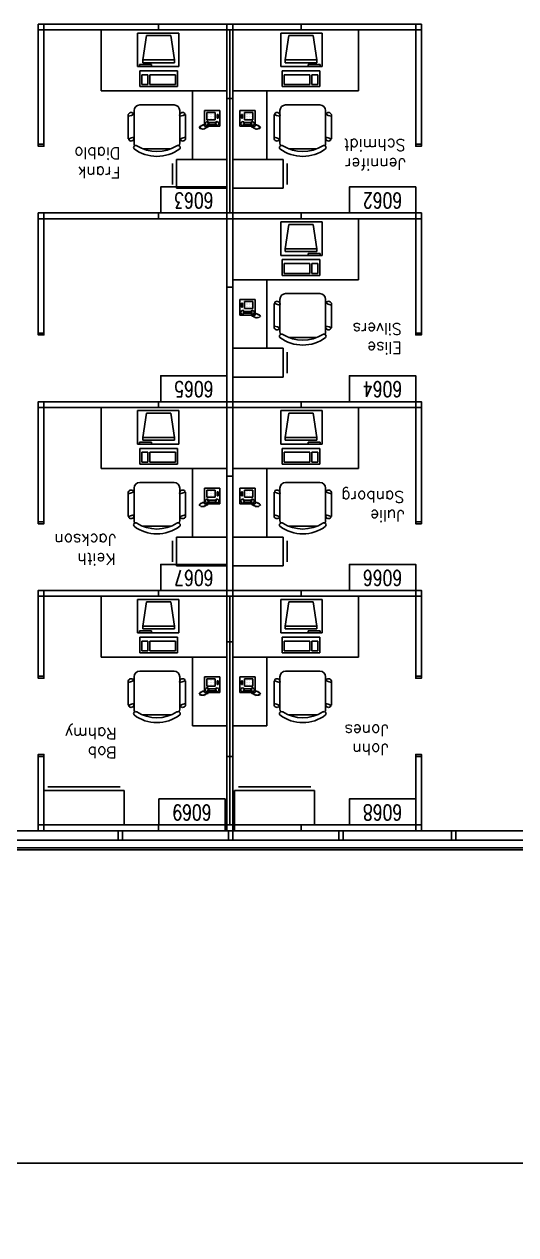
# Model space of a CAD drawing. Header units: millimetres. Extents: x 489553472 to 489553809, y 110504095 to 110504426.
# Drawn here: x 489553609.2 to 489553635, y 110504095.3 to 110504158.8 of the extents above; entities that cross this region are included whole.
import ezdxf
from ezdxf.enums import TextEntityAlignment as Align

# ---------------------------------------------------------------- set-up
doc = ezdxf.new("R2010")
doc.units = ezdxf.units.MM
for name, color, linetype in [('CHAIRS', 4, 'Continuous'), ('CPU', 6, 'Continuous'), ('DIM', 3, 'Continuous'), ('E-B-FURR', 6, 'Continuous'), ('E-B-GLAZ', 72, 'Continuous'), ('E-B-MULL', 8, 'Continuous'), ('EMPLOYEE', 1, 'Continuous'), ('FURNITURE', 3, 'Continuous'), ('PANELS_201', 6, 'Continuous'), ('PHONES', 4, 'Continuous'), ('RMNUM', 40, 'Continuous')]:
    doc.layers.add(name, color=color, linetype=linetype)
doc.styles.add('ARCHITXT', font='simplex.shx')
doc.styles.add('ROMANS', font='romans', dxfattribs={"width": 0.75, "height": 8})
doc.styles.get("Standard").update_dxf_attribs({"font": 'arial.ttf'})
doc.dimstyles.new('ISO-25', dxfattribs={"dimscale": 3, "dimtxt": 2.5, "dimasz": 2.5, "dimexe": 1.25, "dimexo": 0.625, "dimtad": 1, "dimdsep": 46, "dimtxsty": 'Standard', "dimcen": 2.5, "dimadec": 0, "dimazin": 0, "dimtfac": 1, "dimtmove": 0, "dimatfit": 3, "dimfxl": 0, "dimarcsym": 0})

# ---------------------------------------------------------------- blocks, each defined once
blk = doc.blocks.new('RMNUM')
at = {"layer": 'RMNUM'}
blk.add_lwpolyline([(-16.33354, 6.674702), (18.388073, 6.674702), (18.388073, -6.982766), (-16.33354, -6.982766), (-16.33354, 6.674702)], dxfattribs=at)
at = {"layer": 'RMNUM', "style": 'ROMANS', "width": 0.75}
blk.add_attdef('NUMBER', text='', height=8, dxfattribs=at).set_placement((1.027267, 0.114097), align=Align.MIDDLE_CENTER)
blk = doc.blocks.new('DESK2')
for p, q in [((33, 0), (-33, 0)), ((-33, 0), (-33, -68)), ((33, -32), (33, 0)), ((-33, -32), (33, -32)), ((-15, -68), (-15, -32)), ((-33, -68), (-15, -68))]:
    blk.add_line(p, q)
blk = doc.blocks.new('RECTANG')
for p, q in [((1, 1), (0, 1)), ((0, 1), (0, 0)), ((1, 0), (1, 1)), ((0, 0), (1, 0))]:
    blk.add_line(p, q)
blk = doc.blocks.new('IBMAT', base_point=(61, 306))
for p, q in [((75, 307), (75, 306)), ((81, 307), (75, 307)), ((81, 306), (81, 307))]:
    blk.add_line(p, q)
at = {"xscale": 21, "yscale": 17, "zscale": 21}
blk.add_blockref('RECTANG', (61, 306), dxfattribs=at)
blk = doc.blocks.new('KEYBOARD', base_point=(60, 294))
for p, xscale, yscale, zscale in [((60, 294), 19, 8, 19), ((61, 295), 13, 5, 13), ((75, 295), 3, 5, 3)]:
    blk.add_blockref('RECTANG', p, dxfattribs=dict(xscale=xscale, yscale=yscale, zscale=zscale))
blk = doc.blocks.new('COMPUTER')
for p, q in [((-6.64, 16.23), (-8.5, 3.5)), ((6.08, 16.23), (-6.64, 16.23)), ((8, 3.5), (6.08, 16.23)), ((-8.5, 3.5), (-8.5, 2.04)), ((8, 3.5), (-8.5, 3.5)), ((-8.5, 2.04), (8, 2.04)), ((8, 2.04), (8, 3.5))]:
    blk.add_line(p, q)
at = {"xscale": 1.033846153846154, "yscale": 1.033846153846154, "zscale": 1.033846153846154}
for name, p in [('IBMAT', (-10.86, 0)), ('KEYBOARD', (-10.05, -10.5))]:
    blk.add_blockref(name, p, dxfattribs=at)
blk = doc.blocks.new('CHAIR7')
for p, q in [((5.12, 15.04), (17.88, 15.04)), ((0, 9), (0, -9)), ((20, 12), (3, 12)), ((23, -7.44), (23, 7.44)), ((3, -12), (20, -12)), ((5.12, -15), (17.88, -15))]:
    blk.add_line(p, q)
for centre, radius, start, end in [((5.56, 13.54), 1.56, 73.7398, 286.2602), ((17.44, 13.54), 1.56, 253.7398, 106.2602), ((3, 9), 3, 90, 180), ((20, 9), 3, 62.41556, 90), ((22.34, 11.12), 1.1, 53.30994, 212.02741), ((4.82, 0), 19.64, 327.57575, 32.42425), ((7, 0), 20, 323.1301, 36.8699), ((3, -9), 3, 180, 270), ((5.56, -13.5), 1.56, 73.7398, 286.2602), ((17.44, -13.5), 1.56, 253.7398, 106.2602), ((20, -9), 3, 270, 297.58444), ((22.34, -11.12), 1.1, 147.97259, 306.69006)]:
    blk.add_arc(centre, radius, start, end)
blk = doc.blocks.new('FNPHONE')
for p, q in [((-7.29, 6.54), (-7.29, 1.54)), ((-6.29, 6.54), (-6.29, 1.54)), ((-9.1, 0.22), (-9.7, 0.02)), ((-8.9, 0.62), (-9.5, 0.42)), ((-8.7, 1.02), (-9.3, 0.82)), ((-8.5, 1.42), (-9.1, 1.22)), ((-8.3, 1.82), (-8.9, 1.62)), ((-7.14, 0.56), (-7.5, -0.58)), ((-3.87, 4.85), (-3.87, 4.85)), ((-3.87, 3.91), (-3.87, 3.91)), ((-3.87, 2.97), (-3.87, 2.97)), ((-3.87, 2.03), (-3.87, 2.03)), ((-2.94, 4.85), (-2.94, 4.85)), ((-2.94, 3.91), (-2.94, 3.91)), ((-2.94, 2.97), (-2.94, 2.97)), ((-2.94, 2.03), (-2.94, 2.03)), ((-2, 4.85), (-2, 4.85)), ((-2, 3.91), (-2, 3.91)), ((-2, 2.97), (-2, 2.97)), ((-2, 2.03), (-2, 2.03)), ((-9.3, -0.18), (-9.9, -0.38)), ((-9.3, -0.58), (-9.9, -0.78)), ((-9.3, -0.98), (-9.9, -1.18)), ((-9.3, -1.38), (-9.9, -1.58)), ((-9.1, -1.78), (-9.7, -1.98)), ((-8.9, -2.18), (-9.5, -2.38)), ((-8.43, -2.46), (-9.03, -2.66)), ((-7.9, -1.98), (-8.5, -2.18)), ((-7.7, -1.58), (-8.3, -1.78)), ((-7.5, -1.18), (-8.1, -1.38)), ((-7.3, -0.78), (-7.9, -0.98))]:
    blk.add_line(p, q)
for centre, start, end in [((-6.79, 6.54), 298.49146, 241.50854), ((-6.79, 1.54), 118.49146, 61.50854)]:
    blk.add_arc(centre, 1.05, start, end)
for p, xscale, yscale, zscale in [((-8.21, 0), 8.20528234483245, 8.104073169521023, 8.20528234483245), ((-4.03, 6.72), 2.03125, 0.46875, 2.03125), ((-4.81, 1.25), 3.75, 4.375, 3.75)]:
    blk.add_blockref('RECTANG', p, dxfattribs=dict(xscale=xscale, yscale=yscale, zscale=zscale))
blk = doc.blocks.new('FC15X27A')
for p, q in [((7.53125, 0), (-7.53125, 0)), ((-7.53125, 0), (-7.53125, -26.5)), ((7.53125, -26.5), (7.53125, 0)), ((-7.53125, -26.5), (7.53125, -26.5)), ((-5.53125, -28.5), (5.53125, -28.5))]:
    blk.add_line(p, q)
blk = doc.blocks.new('FC42X18D')
for p, q in [((-21, 0), (-21, -18)), ((-21, 0), (21, 0)), ((21, -18), (21, 0)), ((-21, -18), (21, -18)), ((-19, -20), (19, -20))]:
    blk.add_line(p, q)
blk = doc.blocks.new('*D21')
at = {"layer": 'Defpoints', "color": 0, "transparency": 16777216}
for p in [(489553564.549, 110504116.012), (489553747.652, 110504116.008), (489553564.548, 110504099.071)]:
    blk.add_point(p, dxfattribs=at)
at = {"layer": 'DIM', "color": 0, "lineweight": -2, "transparency": 16777216}
for p, q in [((489553564.548, 110504114.137), (489553564.548, 110504095.321)), ((489553747.652, 110504114.133), (489553747.652, 110504095.318)), ((489553740.152, 110504099.068), (489553572.048, 110504099.071))]:
    blk.add_line(p, q, dxfattribs=at)
at = {"layer": 'DIM', "color": 0, "transparency": 16777216}
for points in [[(489553572.048, 110504100.321), (489553572.048, 110504097.821), (489553564.548, 110504099.071)], [(489553740.152, 110504100.318), (489553740.152, 110504097.818), (489553747.652, 110504099.068)]]:
    blk.add_solid(points, dxfattribs=at)
at = {"layer": 'DIM', "color": 0, "transparency": 16777216, "insert": (489553656.1, 110504104.774), "char_height": 7.5, "attachment_point": 5, "rotation": 359.99881}
blk.add_mtext('188', dxfattribs=at)

msp = doc.modelspace()

# ---------------------------------------------------------------- linework, layer by layer
at = {"layer": 'E-B-FURR'}
msp.add_line((489553636.6485221, 110504116.5123077), (489553603.4485221, 110504116.5123077), dxfattribs=at)
at = {"layer": 'E-B-GLAZ'}
for p, q in [((489553636.6485221, 110504116.0123077), (489553603.4485221, 110504116.0123077)), ((489553636.6485221, 110504115.6123077), (489553603.4485221, 110504115.6123077)), ((489553636.6485221, 110504115.5123077), (489553603.4485221, 110504115.5123077))]:
    msp.add_line(p, q, dxfattribs=at)
at = {"layer": 'E-B-MULL'}
for points in [[(489553614.1485221, 110504116.0123077), (489553614.1485221, 110504116.5123077), (489553614.3735221, 110504116.5123077), (489553614.3735221, 110504116.0123077)], [(489553619.9360221, 110504116.0123077), (489553619.9360221, 110504116.5123077), (489553620.1610221, 110504116.5123077), (489553620.1610221, 110504116.0123077)], [(489553625.7235221, 110504116.0123077), (489553625.7235221, 110504116.5123077), (489553625.9485221, 110504116.5123077), (489553625.9485221, 110504116.0123077)], [(489553631.6235221, 110504116.0123077), (489553631.6235221, 110504116.5123077), (489553631.8485221, 110504116.5123077), (489553631.8485221, 110504116.0123077)]]:
    msp.add_lwpolyline(points, close=True, dxfattribs=at)
at = {"layer": 'PANELS_201', "linetype": 'Continuous'}
for p, q in [((489553619.8485221, 110504145.1124398), (489553619.8485221, 110504148.5124398)), ((489553620.1485221, 110504148.5124398), (489553620.1485221, 110504145.1124398)), ((489553619.8485221, 110504139.1124398), (489553619.8485221, 110504144.9124398)), ((489553620.1485221, 110504144.9124398), (489553620.1485221, 110504139.1124398)), ((489553619.8485221, 110504135.2124398), (489553619.8485221, 110504138.6124398)), ((489553620.1485221, 110504138.6124398), (489553620.1485221, 110504135.2124398)), ((489553619.8485221, 110504129.2124398), (489553619.8485221, 110504135.0124398)), ((489553620.1485221, 110504135.0124398), (489553620.1485221, 110504129.2124398)), ((489553616.3485223, 110504116.8124398), (489553616.1485223, 110504116.8124398)), ((489553616.2485223, 110504116.5124398), (489553616.2485223, 110504116.8124398)), ((489553619.8485221, 110504116.8124398), (489553619.8485221, 110504116.5124398)), ((489553620.1484446, 110504116.5123077), (489553620.1484446, 110504116.8123077)), ((489553623.8484444, 110504116.8123077), (489553623.6484444, 110504116.8123077)), ((489553623.7484444, 110504116.5123077), (489553623.7484444, 110504116.8123077)), ((489553616.3485223, 110504116.5124398), (489553616.1485223, 110504116.5124398)), ((489553623.8484444, 110504116.5123077), (489553623.6484444, 110504116.5123077))]:
    msp.add_line(p, q, dxfattribs=at)
for points in [[(489553610.2485221, 110504158.8124398), (489553609.9485221, 110504158.8124398), (489553609.9485221, 110504158.5124398)], [(489553610.3485221, 110504158.5124398), (489553610.2485221, 110504158.5124398), (489553610.2485221, 110504158.8124398), (489553610.3485221, 110504158.8124398)], [(489553610.3485221, 110504158.8124398), (489553616.1485221, 110504158.8124398)], [(489553616.1485221, 110504158.8124398), (489553616.3485221, 110504158.8124398)], [(489553616.2485221, 110504158.8124398), (489553616.2485221, 110504158.5124398)], [(489553616.3485221, 110504158.8124398), (489553619.7485221, 110504158.8124398)], [(489553619.7485221, 110504158.8124398), (489553619.8485221, 110504158.8124398), (489553619.8485221, 110504158.5124398), (489553619.7485221, 110504158.5124398)], [(489553619.8485221, 110504158.8124398), (489553620.1485221, 110504158.8124398)], [(489553620.2485221, 110504158.5124398), (489553620.1485221, 110504158.5124398), (489553620.1485221, 110504158.8124398), (489553620.2485221, 110504158.8124398)], [(489553620.2485221, 110504158.8124398), (489553623.6485221, 110504158.8124398)], [(489553623.6485221, 110504158.8124398), (489553623.8485221, 110504158.8124398)], [(489553623.7485221, 110504158.8124398), (489553623.7485221, 110504158.5124398)], [(489553623.8485221, 110504158.8124398), (489553629.6485221, 110504158.8124398)], [(489553629.6485221, 110504158.8124398), (489553629.7485221, 110504158.8124398), (489553629.7485221, 110504158.5124398), (489553629.6485221, 110504158.5124398)], [(489553630.0485221, 110504158.5124398), (489553630.0485221, 110504158.8124398), (489553629.7485221, 110504158.8124398)], [(489553609.9485221, 110504158.4124398), (489553609.9485221, 110504158.5124398), (489553610.2485221, 110504158.5124398), (489553610.2485221, 110504158.4124398)], [(489553609.9485221, 110504152.6124398), (489553609.9485221, 110504158.4124398)], [(489553610.2485221, 110504152.6124398), (489553610.2485221, 110504158.4124398)], [(489553610.3485221, 110504158.5124398), (489553616.1485221, 110504158.5124398)], [(489553616.1485221, 110504158.5124398), (489553616.3485221, 110504158.5124398)], [(489553616.3485221, 110504158.5124398), (489553619.7485221, 110504158.5124398)], [(489553619.8485221, 110504158.4124398), (489553619.8485221, 110504158.5124398), (489553620.1485221, 110504158.5124398), (489553620.1485221, 110504158.4124398)], [(489553619.8485221, 110504155.0124398), (489553619.8485221, 110504158.4124398)], [(489553619.9985221, 110504154.9124398), (489553619.9985221, 110504158.5124398)], [(489553620.1485221, 110504155.0124398), (489553620.1485221, 110504158.4124398)], [(489553620.2485221, 110504158.5124398), (489553623.6485221, 110504158.5124398)], [(489553623.6485221, 110504158.5124398), (489553623.8485221, 110504158.5124398)], [(489553623.8485221, 110504158.5124398), (489553629.6485221, 110504158.5124398)], [(489553629.7485221, 110504158.4124398), (489553629.7485221, 110504158.5124398), (489553630.0485221, 110504158.5124398), (489553630.0485221, 110504158.4124398)], [(489553629.7485221, 110504158.4124398), (489553629.7485221, 110504152.6124398)], [(489553630.0485221, 110504158.4124398), (489553630.0485221, 110504152.6124398)], [(489553619.8485221, 110504154.8124398), (489553619.8485221, 110504155.0124398)], [(489553619.8485221, 110504154.9124398), (489553620.1485221, 110504154.9124398)], [(489553619.9985221, 110504148.9124398), (489553619.9985221, 110504154.9124398)], [(489553620.1485221, 110504154.8124398), (489553620.1485221, 110504155.0124398)], [(489553619.8485221, 110504149.0124398), (489553619.8485221, 110504154.8124398)], [(489553620.1485221, 110504149.0124398), (489553620.1485221, 110504154.8124398)], [(489553610.2485221, 110504152.6124398), (489553610.2485221, 110504152.5124398), (489553610.2485221, 110504152.4124398), (489553609.9485221, 110504152.4124398), (489553609.9485221, 110504152.6124398)], [(489553609.9485221, 110504152.5124398), (489553610.2485221, 110504152.5124398)], [(489553630.0485221, 110504152.6124398), (489553630.0485221, 110504152.5124398), (489553630.0485221, 110504152.4124398), (489553629.7485221, 110504152.4124398), (489553629.7485221, 110504152.6124398)], [(489553629.7485221, 110504152.5124398), (489553630.0485221, 110504152.5124398)], [(489553610.2485221, 110504148.9124398), (489553609.9485221, 110504148.9124398), (489553609.9485221, 110504148.6124398)], [(489553609.9485221, 110504148.5124398), (489553609.9485221, 110504148.6124398), (489553610.2485221, 110504148.6124398), (489553610.2485221, 110504148.5124398)], [(489553610.3485221, 110504148.6124398), (489553610.2485221, 110504148.6124398), (489553610.2485221, 110504148.9124398), (489553610.3485221, 110504148.9124398)], [(489553610.3485221, 110504148.9124398), (489553616.1485221, 110504148.9124398)], [(489553610.3485221, 110504148.6124398), (489553616.1485221, 110504148.6124398)], [(489553616.1485221, 110504148.9124398), (489553616.3485221, 110504148.9124398)], [(489553616.1485221, 110504148.6124398), (489553616.3485221, 110504148.6124398)], [(489553616.2485221, 110504148.9124398), (489553616.2485221, 110504148.6124398)], [(489553616.3485221, 110504148.9124398), (489553619.7485221, 110504148.9124398)], [(489553616.3485221, 110504148.6124398), (489553619.7485221, 110504148.6124398)], [(489553619.7485221, 110504148.9124398), (489553619.8485221, 110504148.9124398), (489553619.8485221, 110504148.6124398), (489553619.7485221, 110504148.6124398)], [(489553619.8485221, 110504149.0124398), (489553619.8485221, 110504148.9124398), (489553620.1485221, 110504148.9124398), (489553620.1485221, 110504149.0124398)], [(489553619.8485221, 110504148.5124398), (489553619.8485221, 110504148.6124398), (489553620.1485221, 110504148.6124398), (489553620.1485221, 110504148.5124398)], [(489553620.2485221, 110504148.6124398), (489553620.1485221, 110504148.6124398), (489553620.1485221, 110504148.9124398), (489553620.2485221, 110504148.9124398)], [(489553620.2485221, 110504148.9124398), (489553623.6485221, 110504148.9124398)], [(489553620.2485221, 110504148.6124398), (489553623.6485221, 110504148.6124398)], [(489553623.6485221, 110504148.9124398), (489553623.8485221, 110504148.9124398)], [(489553623.6485221, 110504148.6124398), (489553623.8485221, 110504148.6124398)], [(489553623.7485221, 110504148.9124398), (489553623.7485221, 110504148.6124398)], [(489553623.8485221, 110504148.9124398), (489553629.6485221, 110504148.9124398)], [(489553623.8485221, 110504148.6124398), (489553629.6485221, 110504148.6124398)], [(489553629.6485221, 110504148.9124398), (489553629.7485221, 110504148.9124398), (489553629.7485221, 110504148.6124398), (489553629.6485221, 110504148.6124398)], [(489553630.0485221, 110504148.6124398), (489553630.0485221, 110504148.9124398), (489553629.7485221, 110504148.9124398)], [(489553629.7485221, 110504148.5124398), (489553629.7485221, 110504148.6124398), (489553630.0485221, 110504148.6124398), (489553630.0485221, 110504148.5124398)], [(489553609.9485221, 110504142.7124398), (489553609.9485221, 110504148.5124398)], [(489553610.2485221, 110504142.7124398), (489553610.2485221, 110504148.5124398)], [(489553629.7485221, 110504148.5124398), (489553629.7485221, 110504142.7124398)], [(489553630.0485221, 110504148.5124398), (489553630.0485221, 110504142.7124398)], [(489553619.8485221, 110504144.9124398), (489553619.8485221, 110504145.1124398)], [(489553619.8485221, 110504145.0124398), (489553620.1485221, 110504145.0124398)], [(489553620.1485221, 110504144.9124398), (489553620.1485221, 110504145.1124398)], [(489553610.2485221, 110504142.7124398), (489553610.2485221, 110504142.6124398), (489553610.2485221, 110504142.5124398), (489553609.9485221, 110504142.5124398), (489553609.9485221, 110504142.7124398)], [(489553609.9485221, 110504142.6124398), (489553610.2485221, 110504142.6124398)], [(489553630.0485221, 110504142.7124398), (489553630.0485221, 110504142.6124398), (489553630.0485221, 110504142.5124398), (489553629.7485221, 110504142.5124398), (489553629.7485221, 110504142.7124398)], [(489553629.7485221, 110504142.6124398), (489553630.0485221, 110504142.6124398)], [(489553610.2485221, 110504139.0124398), (489553609.9485221, 110504139.0124398), (489553609.9485221, 110504138.7124398)], [(489553610.3485221, 110504138.7124398), (489553610.2485221, 110504138.7124398), (489553610.2485221, 110504139.0124398), (489553610.3485221, 110504139.0124398)], [(489553610.3485221, 110504139.0124398), (489553616.1485221, 110504139.0124398)], [(489553616.1485221, 110504139.0124398), (489553616.3485221, 110504139.0124398)], [(489553616.2485221, 110504139.0124398), (489553616.2485221, 110504138.7124398)], [(489553616.3485221, 110504139.0124398), (489553619.7485221, 110504139.0124398)], [(489553619.7485221, 110504139.0124398), (489553619.8485221, 110504139.0124398), (489553619.8485221, 110504138.7124398), (489553619.7485221, 110504138.7124398)], [(489553619.8485221, 110504139.1124398), (489553619.8485221, 110504139.0124398), (489553620.1485221, 110504139.0124398), (489553620.1485221, 110504139.1124398)], [(489553620.2485221, 110504138.7124398), (489553620.1485221, 110504138.7124398), (489553620.1485221, 110504139.0124398), (489553620.2485221, 110504139.0124398)], [(489553620.2485221, 110504139.0124398), (489553623.6485221, 110504139.0124398)], [(489553623.6485221, 110504139.0124398), (489553623.8485221, 110504139.0124398)], [(489553623.7485221, 110504139.0124398), (489553623.7485221, 110504138.7124398)], [(489553623.8485221, 110504139.0124398), (489553629.6485221, 110504139.0124398)], [(489553629.6485221, 110504139.0124398), (489553629.7485221, 110504139.0124398), (489553629.7485221, 110504138.7124398), (489553629.6485221, 110504138.7124398)], [(489553630.0485221, 110504138.7124398), (489553630.0485221, 110504139.0124398), (489553629.7485221, 110504139.0124398)], [(489553609.9485221, 110504138.6124398), (489553609.9485221, 110504138.7124398), (489553610.2485221, 110504138.7124398), (489553610.2485221, 110504138.6124398)], [(489553609.9485221, 110504132.8124398), (489553609.9485221, 110504138.6124398)], [(489553610.2485221, 110504132.8124398), (489553610.2485221, 110504138.6124398)], [(489553610.3485221, 110504138.7124398), (489553616.1485221, 110504138.7124398)], [(489553616.1485221, 110504138.7124398), (489553616.3485221, 110504138.7124398)], [(489553616.3485221, 110504138.7124398), (489553619.7485221, 110504138.7124398)], [(489553619.8485221, 110504138.6124398), (489553619.8485221, 110504138.7124398), (489553620.1485221, 110504138.7124398), (489553620.1485221, 110504138.6124398)], [(489553620.2485221, 110504138.7124398), (489553623.6485221, 110504138.7124398)], [(489553623.6485221, 110504138.7124398), (489553623.8485221, 110504138.7124398)], [(489553623.8485221, 110504138.7124398), (489553629.6485221, 110504138.7124398)], [(489553629.7485221, 110504138.6124398), (489553629.7485221, 110504138.7124398), (489553630.0485221, 110504138.7124398), (489553630.0485221, 110504138.6124398)], [(489553629.7485221, 110504138.6124398), (489553629.7485221, 110504132.8124398)], [(489553630.0485221, 110504138.6124398), (489553630.0485221, 110504132.8124398)], [(489553619.8485221, 110504135.0124398), (489553619.8485221, 110504135.2124398)], [(489553620.1485221, 110504135.0124398), (489553620.1485221, 110504135.2124398)], [(489553619.8485221, 110504135.1124398), (489553620.1485221, 110504135.1124398)], [(489553610.2485221, 110504132.8124398), (489553610.2485221, 110504132.7124398), (489553610.2485221, 110504132.6124398), (489553609.9485221, 110504132.6124398), (489553609.9485221, 110504132.8124398)], [(489553609.9485221, 110504132.7124398), (489553610.2485221, 110504132.7124398)], [(489553630.0485221, 110504132.8124398), (489553630.0485221, 110504132.7124398), (489553630.0485221, 110504132.6124398), (489553629.7485221, 110504132.6124398), (489553629.7485221, 110504132.8124398)], [(489553629.7485221, 110504132.7124398), (489553630.0485221, 110504132.7124398)], [(489553610.2485221, 110504129.1124398), (489553609.9485221, 110504129.1124398), (489553609.9485221, 110504128.8124398)], [(489553610.3485221, 110504128.8124398), (489553610.2485221, 110504128.8124398), (489553610.2485221, 110504129.1124398), (489553610.3485221, 110504129.1124398)], [(489553616.1485221, 110504129.1124398), (489553610.3485221, 110504129.1124398)], [(489553616.3485221, 110504129.1124398), (489553616.1485221, 110504129.1124398)], [(489553616.2485221, 110504128.8124398), (489553616.2485221, 110504129.1124398)], [(489553619.7485221, 110504129.1124398), (489553616.3485221, 110504129.1124398)], [(489553619.7485221, 110504129.1124398), (489553619.8485221, 110504129.1124398), (489553619.8485221, 110504128.8124398), (489553619.7485221, 110504128.8124398)], [(489553620.1485221, 110504129.2124398), (489553620.1485221, 110504129.1124398), (489553619.8485221, 110504129.1124398), (489553619.8485221, 110504129.2124398)], [(489553620.2485221, 110504128.8124398), (489553620.1485221, 110504128.8124398), (489553620.1485221, 110504129.1124398), (489553620.2485221, 110504129.1124398)], [(489553623.6485221, 110504129.1124398), (489553620.2485221, 110504129.1124398)], [(489553623.8485221, 110504129.1124398), (489553623.6485221, 110504129.1124398)], [(489553623.7485221, 110504128.8124398), (489553623.7485221, 110504129.1124398)], [(489553629.6485221, 110504129.1124398), (489553623.8485221, 110504129.1124398)], [(489553629.6485221, 110504129.1124398), (489553629.7485221, 110504129.1124398), (489553629.7485221, 110504128.8124398), (489553629.6485221, 110504128.8124398)], [(489553630.0485221, 110504128.8124398), (489553630.0485221, 110504129.1124398), (489553629.7485221, 110504129.1124398)], [(489553609.9485221, 110504128.7124398), (489553609.9485221, 110504128.8124398), (489553610.2485221, 110504128.8124398), (489553610.2485221, 110504128.7124398)], [(489553609.9486775, 110504124.7124398), (489553609.9486775, 110504128.7124398)], [(489553610.2486775, 110504124.7124398), (489553610.2486775, 110504128.7124398)], [(489553616.1485221, 110504128.8124398), (489553610.3485221, 110504128.8124398)], [(489553616.3485221, 110504128.8124398), (489553616.1485221, 110504128.8124398)], [(489553619.7485221, 110504128.8124398), (489553616.3485221, 110504128.8124398)], [(489553620.1485221, 110504128.7124398), (489553620.1485221, 110504128.8124398), (489553619.8485221, 110504128.8124398), (489553619.8485221, 110504128.7124398)], [(489553619.8485221, 110504126.5124398), (489553619.8485221, 110504128.7124398)], [(489553619.9985221, 110504126.4124398), (489553619.9985221, 110504128.8124398)], [(489553620.1485221, 110504126.5124398), (489553620.1485221, 110504128.7124398)], [(489553623.6485221, 110504128.8124398), (489553620.2485221, 110504128.8124398)], [(489553623.8485221, 110504128.8124398), (489553623.6485221, 110504128.8124398)], [(489553629.6485221, 110504128.8124398), (489553623.8485221, 110504128.8124398)], [(489553629.7485221, 110504128.7124398), (489553629.7485221, 110504128.8124398), (489553630.0485221, 110504128.8124398), (489553630.0485221, 110504128.7124398)], [(489553629.7485221, 110504128.7124398), (489553629.7485221, 110504124.7124398)], [(489553630.0485221, 110504128.7124398), (489553630.0485221, 110504124.7124398)], [(489553619.8485221, 110504126.3124398), (489553619.8485221, 110504126.5124398)], [(489553619.8485221, 110504126.4124398), (489553620.1485221, 110504126.4124398)], [(489553619.8485221, 110504120.5124398), (489553619.8485221, 110504126.3124398)], [(489553619.9985221, 110504120.4124398), (489553619.9985221, 110504126.4124398)], [(489553620.1485221, 110504126.3124398), (489553620.1485221, 110504126.5124398)], [(489553620.1485221, 110504120.5124398), (489553620.1485221, 110504126.3124398)], [(489553610.2486775, 110504124.7124398), (489553610.2486775, 110504124.6124398), (489553610.2486775, 110504124.5124398), (489553609.9486775, 110504124.5124398), (489553609.9486775, 110504124.7124398)], [(489553609.9486775, 110504124.6124398), (489553610.2486775, 110504124.6124398)], [(489553630.0485221, 110504124.7124398), (489553630.0485221, 110504124.6124398), (489553630.0485221, 110504124.5124398), (489553629.7485221, 110504124.5124398), (489553629.7485221, 110504124.7124398)], [(489553629.7485221, 110504124.6124398), (489553630.0485221, 110504124.6124398)], [(489553609.9485998, 110504120.3123075), (489553609.9485998, 110504120.4123075), (489553609.9485998, 110504120.5123075), (489553610.2485998, 110504120.5123075), (489553610.2485998, 110504120.3123075)], [(489553610.2485998, 110504120.4123075), (489553609.9485998, 110504120.4123075)], [(489553609.9485998, 110504116.9123077), (489553609.9485998, 110504120.3123075)], [(489553610.2485998, 110504116.9123077), (489553610.2485998, 110504120.3123075)], [(489553619.8485221, 110504120.3124398), (489553619.8485221, 110504120.5124398)], [(489553619.8485221, 110504120.4124398), (489553620.1485221, 110504120.4124398)], [(489553619.8485221, 110504116.9124398), (489553619.8485221, 110504120.3124398)], [(489553619.9985221, 110504116.8124398), (489553619.9985221, 110504120.4124398)], [(489553620.1485221, 110504120.3124398), (489553620.1485221, 110504120.5124398)], [(489553620.1485221, 110504116.9124398), (489553620.1485221, 110504120.3124398)], [(489553629.7484444, 110504120.3123075), (489553629.7484444, 110504120.4123075), (489553629.7484444, 110504120.5123075), (489553630.0484444, 110504120.5123075), (489553630.0484444, 110504120.3123075)], [(489553630.0484444, 110504120.4123075), (489553629.7484444, 110504120.4123075)], [(489553629.7484444, 110504120.3123075), (489553629.7484444, 110504116.9123077)], [(489553630.0484444, 110504120.3123075), (489553630.0484444, 110504116.9123077)], [(489553610.2485998, 110504116.9123077), (489553610.2485998, 110504116.8123077), (489553609.9485998, 110504116.8123077), (489553609.9485998, 110504116.9123077)], [(489553609.9485998, 110504116.8123077), (489553609.9485998, 110504116.5123077), (489553610.2485998, 110504116.5123077)], [(489553610.3485998, 110504116.5123077), (489553610.2485998, 110504116.5123077), (489553610.2485998, 110504116.8123077), (489553610.3485998, 110504116.8123077)], [(489553616.1485998, 110504116.8123077), (489553610.3485998, 110504116.8123077)], [(489553619.7485221, 110504116.8124398), (489553616.3485223, 110504116.8124398)], [(489553619.9485221, 110504116.5124398), (489553619.8485221, 110504116.5124398), (489553619.7485221, 110504116.5124398), (489553619.7485221, 110504116.8124398), (489553619.9485221, 110504116.8124398)], [(489553619.7485221, 110504116.8124398), (489553619.8485221, 110504116.8124398), (489553619.8485221, 110504116.5124398), (489553619.7485221, 110504116.5124398)], [(489553620.1485221, 110504116.9124398), (489553620.1485221, 110504116.8124398), (489553619.8485221, 110504116.8124398), (489553619.8485221, 110504116.9124398)], [(489553620.0484446, 110504116.8123077), (489553620.1484446, 110504116.8123077), (489553620.2484446, 110504116.8123077), (489553620.2484446, 110504116.5123077), (489553620.0484446, 110504116.5123077)], [(489553620.2485221, 110504116.5124398), (489553620.1485221, 110504116.5124398), (489553620.1485221, 110504116.8124398), (489553620.2485221, 110504116.8124398)], [(489553623.6484444, 110504116.8123077), (489553620.2484446, 110504116.8123077)], [(489553629.6484444, 110504116.8123077), (489553623.8484444, 110504116.8123077)], [(489553629.6484444, 110504116.8123077), (489553629.7484444, 110504116.8123077), (489553629.7484444, 110504116.5123077), (489553629.6484444, 110504116.5123077)], [(489553630.0484444, 110504116.9123077), (489553630.0484444, 110504116.8123077), (489553629.7484444, 110504116.8123077), (489553629.7484444, 110504116.9123077)], [(489553629.7484444, 110504116.5123077), (489553630.0484444, 110504116.5123077), (489553630.0484444, 110504116.8123077)], [(489553616.1485998, 110504116.5123077), (489553610.3485998, 110504116.5123077)], [(489553619.7485221, 110504116.5124398), (489553616.3485223, 110504116.5124398)], [(489553620.1485221, 110504116.5124398), (489553619.8485221, 110504116.5124398)], [(489553623.6484444, 110504116.5123077), (489553620.2484446, 110504116.5123077)], [(489553629.6484444, 110504116.5123077), (489553623.8484444, 110504116.5123077)]]:
    msp.add_lwpolyline(points, dxfattribs=at)

# ---------------------------------------------------------------- block references
at = {"xscale": 0.1, "yscale": 0.1, "zscale": 0.1, "rotation": 180}
for p, values in [((489553618.2151681, 110504149.57991), {'NUMBER': '6063'}), ((489553628.1151681, 110504149.57991), {'NUMBER': '6062'}), ((489553618.2151681, 110504139.67991), {'NUMBER': '6065'}), ((489553628.1151681, 110504139.67991), {'NUMBER': '6064'}), ((489553618.2151681, 110504129.77991), {'NUMBER': '6067'}), ((489553628.1151681, 110504129.77991), {'NUMBER': '6066'}), ((489553618.1151681, 110504117.47991), {'NUMBER': '6069'}), ((489553628.1150904, 110504117.4797779), {'NUMBER': '6068'})]:
    msp.add_blockref('RMNUM', p, dxfattribs=at).add_auto_attribs(values)
at = {"layer": 'CHAIRS', "lineweight": -3, "yscale": 0.1, "zscale": 0.1}
for p, xscale, rotation in [((489553616.1718926, 110504154.5810197), -0.1, 90), ((489553623.8251516, 110504154.5810197), 0.1, 270), ((489553623.8251516, 110504144.6810197), 0.1, 270), ((489553616.1718926, 110504134.7810197), -0.1, 90), ((489553623.8251516, 110504134.7810197), 0.1, 270), ((489553616.1718926, 110504124.8810197), -0.1, 90), ((489553623.8251516, 110504124.8810197), 0.1, 270)]:
    msp.add_blockref('CHAIR7', p, dxfattribs=dict(at, xscale=xscale, rotation=rotation))
at = {"layer": 'CPU', "lineweight": -3, "yscale": 0.1, "zscale": 0.1}
for p, xscale in [((489553616.2427145, 110504156.5897216), -0.1), ((489553623.7543298, 110504156.5897216), 0.1), ((489553623.7543298, 110504146.6897216), 0.1), ((489553616.2427145, 110504136.7897216), -0.1), ((489553623.7543298, 110504136.7897216), 0.1), ((489553616.2427145, 110504126.8897216), -0.1), ((489553623.7543298, 110504126.8897216), 0.1)]:
    msp.add_blockref('COMPUTER', p, dxfattribs=dict(at, xscale=xscale))
at = {"layer": 'FURNITURE', "lineweight": -3, "yscale": 0.1, "zscale": 0.1}
for p, xscale in [((489553616.5485221, 110504158.5124398), -0.1), ((489553623.4485221, 110504158.5124398), 0.1), ((489553623.4485221, 110504148.6124398), 0.1), ((489553616.5485221, 110504138.7124398), -0.1), ((489553623.4485221, 110504138.7124398), 0.1), ((489553616.5485221, 110504128.8124398), -0.1), ((489553623.4485221, 110504128.8124398), 0.1)]:
    msp.add_blockref('DESK2', p, dxfattribs=dict(at, xscale=xscale))
for name, p, xscale, rotation in [('FC15X27A', (489553619.8485221, 110504150.9593148), 0.1, 270), ('FC15X27A', (489553620.1485221, 110504150.9593148), -0.1, 90), ('FC15X27A', (489553620.1485221, 110504141.0593148), -0.1, 90), ('FC15X27A', (489553619.8485221, 110504131.1593148), 0.1, 270), ('FC15X27A', (489553620.1485221, 110504131.1593148), -0.1, 90), ('FC42X18D', (489553612.3485998, 110504116.8123077), -0.1, 180), ('FC42X18D', (489553622.3484446, 110504116.8123077), 0.1, 180)]:
    msp.add_blockref(name, p, dxfattribs=dict(at, xscale=xscale, rotation=rotation))
at = {"layer": 'PHONES', "lineweight": -3, "yscale": 0.1, "zscale": 0.1}
for p, xscale, rotation in [((489553618.663058, 110504154.2794918), -0.1, 270), ((489553621.3339862, 110504154.2794918), 0.1, 89.99999999999999), ((489553621.3339862, 110504144.3794917), 0.1, 89.99999999999999), ((489553618.663058, 110504134.4794918), -0.1, 270), ((489553621.3339862, 110504134.4794918), 0.1, 89.99999999999999), ((489553618.663058, 110504124.5794917), -0.1, 270), ((489553621.3339862, 110504124.5794917), 0.1, 89.99999999999999)]:
    msp.add_blockref('FNPHONE', p, dxfattribs=dict(at, xscale=xscale, rotation=rotation))

# ---------------------------------------------------------------- texts
at = {"layer": 'EMPLOYEE', "lineweight": -3, "char_height": 0.6, "attachment_point": 1, "rotation": 180, "style": 'ARCHITXT'}
for s, insert, width in [('\\A1;Frank\\PDiablo', (489553614.2526319, 110504150.7376869), 2.280491132), ('\\A1;Jennifer\\PSchmidt', (489553629.2124051, 110504151.1757229), 2.984038199), ('\\A1;Elise\\PSilvers', (489553629.0170226, 110504141.5296965), 2.445020464), ('\\A1;Julie\\PSanborg', (489553629.1452795, 110504132.7218484), 3.075306958), ('\\A1;Keith\\PJackson', (489553614.0127857, 110504130.4594339), 2.9946794), ('\\A1;Bob\\PRahmy', (489553614.0680872, 110504120.3084404), 2.581718963), ('\\A1;John\\PJones', (489553628.3125789, 110504120.4699322), 2.181855389)]:
    msp.add_mtext(s, dxfattribs=dict(at, insert=insert, width=width))

# ---------------------------------------------------------------- dimensions: what is measured, and where the dimension line sits
at = {"layer": 'DIM'}
dim = msp.add_aligned_dim(p1=(489553747.6523392, 110504116.0084906), p2=(489553564.5485221, 110504116.0123077), distance=16.9408588, text='188', dimstyle='ISO-25', dxfattribs=at)
dim.commit()
dim.dimension.update_dxf_attribs({"geometry": '*D21', "text_midpoint": (489553656.1001964, 110504104.7738378)})

doc.saveas('drawing.dxf')
